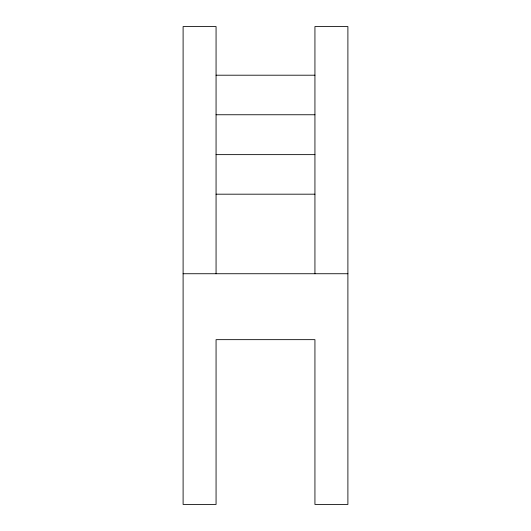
<?xml version="1.0" encoding="UTF-8"?>
<svg xmlns="http://www.w3.org/2000/svg" width="531" height="531" viewBox="0 0 531 531"><rect width="100%" height="100%" fill="white"/><g stroke="black" fill="none" stroke-linecap="round" stroke-linejoin="round"><path stroke-width="0.8" d="M216.064 75.203L314.936 75.203M216.064 114.756L314.936 114.756M216.064 154.634L314.936 154.634M216.064 194.187L314.936 194.187M183.102 273.737L347.898 273.737M314.936 273.737L314.936 26.55L347.898 26.55L347.898 504.45L314.936 504.45L314.936 339.654L216.064 339.654L216.064 504.45L183.102 504.45L183.102 26.55L216.064 26.55L216.064 273.737"/></g></svg>
